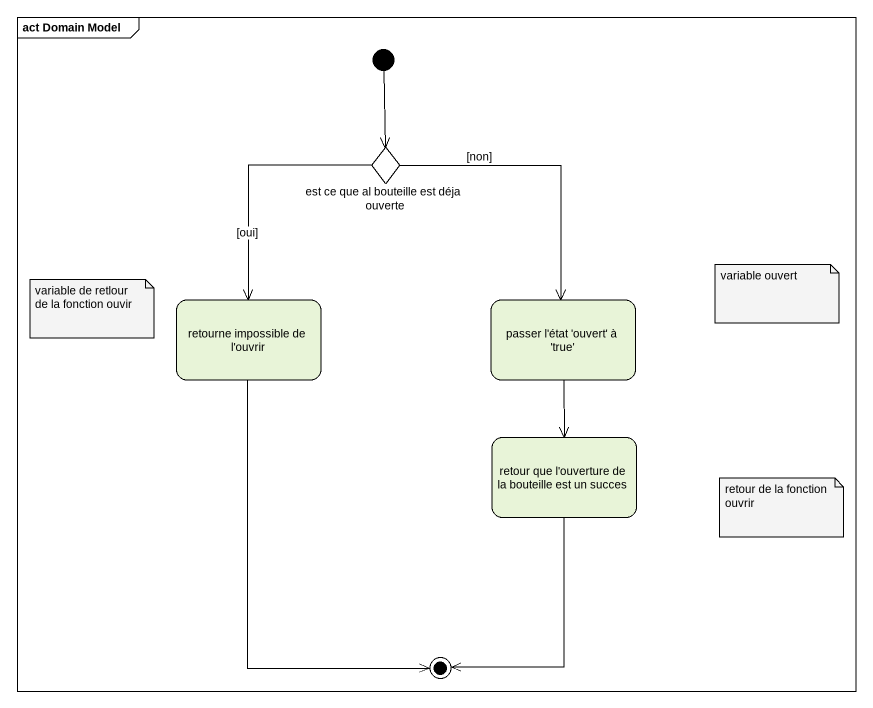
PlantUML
@startuml
mainframe act Domain Model
hide empty description
state "est ce que al bouteille est déja ouverte" as est_ce_que_al_bouteille_est <<choice>>
state "retourne impossible de l'ouvrir" as retourne_impossible_de_l
state "passer l'état 'ouvert' à 'true'" as passer_l_état_ouvert_à_true
state "retour que l'ouverture de la bouteille est un succes" as retour_que_l_ouverture_de
[*] --> est_ce_que_al_bouteille_est
est_ce_que_al_bouteille_est --> retourne_impossible_de_l : [oui]
est_ce_que_al_bouteille_est --> passer_l_état_ouvert_à_true : [non]
passer_l_état_ouvert_à_true --> retour_que_l_ouverture_de
retourne_impossible_de_l --> [*]
retour_que_l_ouverture_de --> [*]
note as N1
  variable de retlour de la fonction ouvir
end note
note as N2
  variable ouvert
end note
note as N3
  retour de la fonction ouvrir
end note
@enduml
